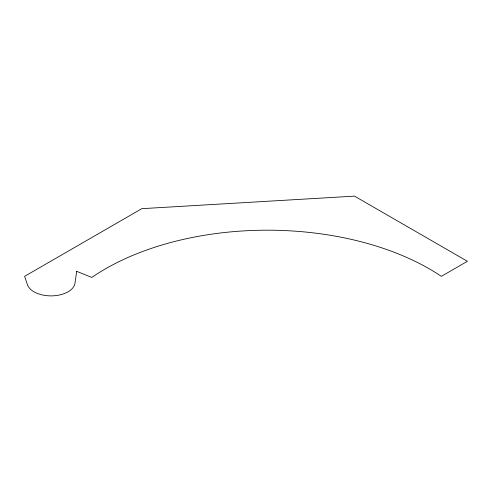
<?xml version="1.0" encoding="UTF-8"?>
<svg xmlns="http://www.w3.org/2000/svg" width="492" height="492" viewBox="0 0 492 492"><rect width="100%" height="100%" fill="white"/><g stroke="black" fill="none" stroke-linecap="round" stroke-linejoin="round"><path stroke-width="0.74" d="M76.697 271.332L75.005 283.14A24.053 13.887 0 0 1 52.367 295.864A24.053 13.887 0 0 1 27.429 284.665L24.6 276.344L141.813 208.669L354.529 196.136L467.4 261.301L441.355 276.344A229.303 132.385 0 0 0 91.783 277.427L76.697 271.332"/></g></svg>
